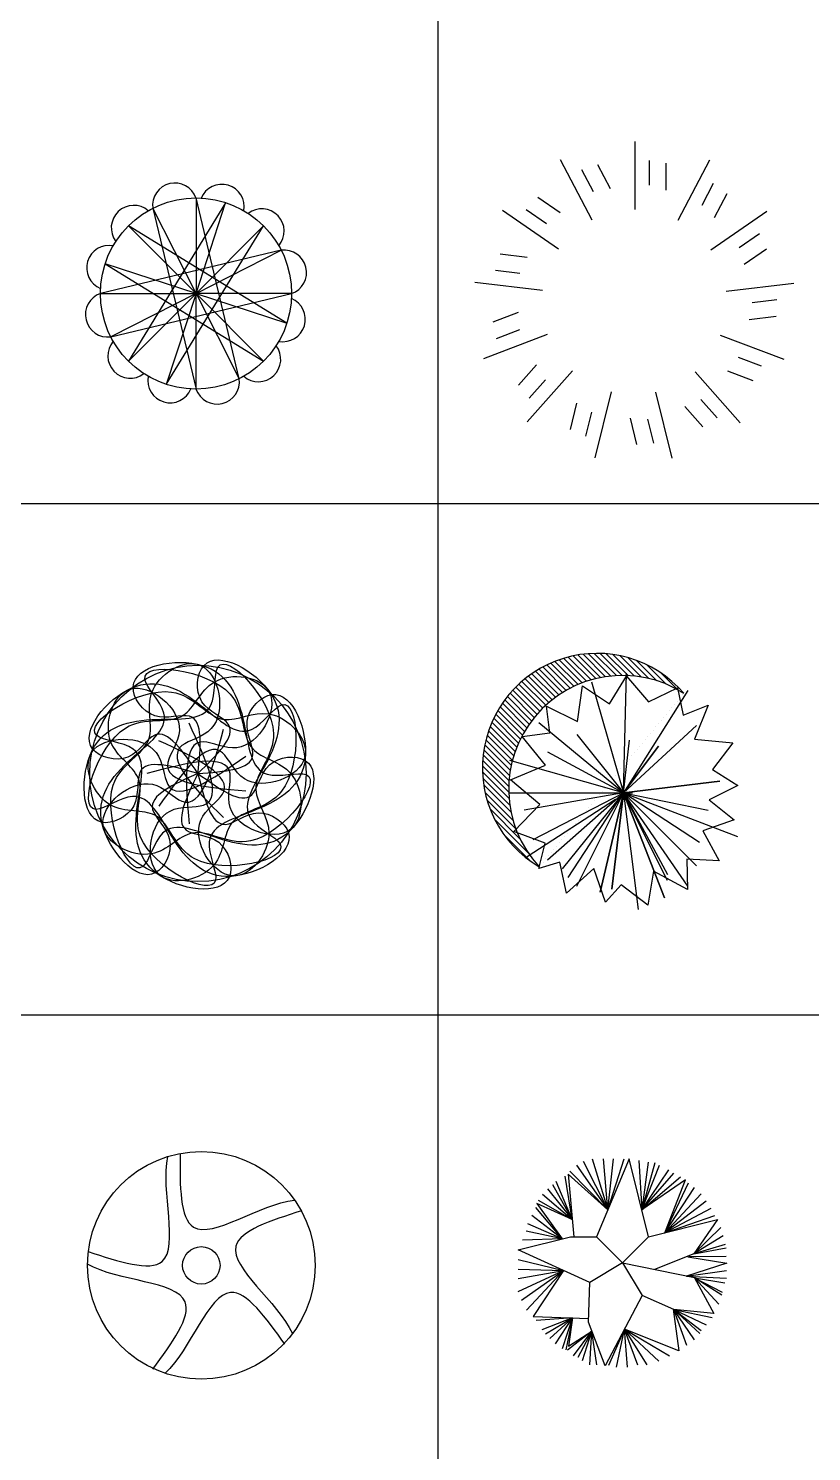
# Model space of a CAD drawing. Header units: millimetres. Extents: x -4017 to 59953, y -688 to 66564.
# Drawn here: x 48567 to 53000, y 26138 to 34195 of the extents above; entities that cross this region are included whole.
import ezdxf

# ---------------------------------------------------------------- set-up
doc = ezdxf.new("R2010")
doc.units = ezdxf.units.MM
doc.layers.add('www.cad-blocks.net', color=7, linetype='Continuous')

# ---------------------------------------------------------------- blocks, each defined once
blk = doc.blocks.new('A$C516926BB')
for p, q in [((53.3424, 38.5194), (53.3424, 0)), ((0, 22.1292), (62.4121, 22.1292)), ((0, 19.2339), (62.4121, 19.2339))]:
    blk.add_line(p, q)
blk = doc.blocks.new('A$C12FF405A')
for points in [[(0.6223, 0.6223), (0.7902, 1.1367), (0.2396, 0.2396), (0.6223, 0.6223)], [(0.6223, 0.6223), (0.8673, 0.1397), (0.6223, 1.1635), (0.6223, 0.6223)], [(0.6223, 0.6223), (0.3772, 1.1048), (0.6223, 0.0811), (0.6223, 0.6223)], [(0.6223, 0.6223), (1.1367, 0.4543), (0.2396, 1.0049), (0.6223, 0.6223)], [(0.6223, 0.6223), (0.4543, 0.1078), (1.0049, 1.0049), (0.6223, 0.6223)], [(0.6223, 0.6223), (1.1048, 0.8673), (0.0811, 0.6223), (0.6223, 0.6223)], [(0.6223, 0.6223), (0.1078, 0.7902), (1.0049, 0.2396), (0.6223, 0.6223)], [(0.6223, 0.6223), (0.1397, 0.3772), (1.1635, 0.6223), (0.6223, 0.6223)]]:
    blk.add_lwpolyline(points)
blk.add_circle((0.6223, 0.6223), 0.5412)
for centre, start, end in [((0.5028, 1.1214), 19.41319, 187.50873), ((0.7684, 1.1142), 349.41319, 157.50873), ((0.2693, 0.9948), 49.41319, 217.50873), ((0.9948, 0.9753), 319.41319, 127.50873), ((0.1303, 0.7684), 79.41319, 247.50873), ((1.1214, 0.7417), 289.41319, 97.50873), ((0.1232, 0.5028), 109.41319, 277.50873), ((1.1142, 0.4762), 259.41319, 67.50873), ((0.2498, 0.2693), 139.41319, 307.50873), ((0.9753, 0.2498), 229.41319, 37.50873), ((0.4762, 0.1303), 169.41319, 337.50873), ((0.7417, 0.1232), 199.41319, 7.50873)]:
    blk.add_arc(centre, 0.1267, start, end)
blk = doc.blocks.new('A$C49605A70')
blk.add_circle((0.4295, 0.4364), 0.4083)
for points in [[(0.4295, 0.4364), (0.2114, 0.4427), (0.1872, 0.3141), (0.0651, 0.2524), (0.0306, 0.5231), (0.275, 0.6406), (0.4778, 0.6937), (0.5048, 0.8377), (0.7148, 0.5878), (0.6475, 0.3745), (0.6976, 0.2115), (0.5606, 0.0498), (0.4399, 0.2602), (0.5224, 0.3585), (0.282, 0.5602)], [(0.4295, 0.4364), (0.5441, 0.6222), (0.4447, 0.7074), (0.4524, 0.8441), (0.7041, 0.7386), (0.6836, 0.4682), (0.6282, 0.266), (0.7394, 0.1706), (0.418, 0.1137), (0.2669, 0.2786), (0.1006, 0.3167), (0.0291, 0.5163), (0.2717, 0.5155), (0.3156, 0.395), (0.6105, 0.5023)], [(0.4295, 0.4364), (0.2584, 0.301), (0.3225, 0.187), (0.2686, 0.0612), (0.0682, 0.2464), (0.1799, 0.4934), (0.3012, 0.6645), (0.2293, 0.7922), (0.5508, 0.7358), (0.6364, 0.5291), (0.7795, 0.4364), (0.7785, 0.2245), (0.5508, 0.3081), (0.5508, 0.4364), (0.237, 0.4364)], [(0.4295, 0.4364), (0.3978, 0.6524), (0.267, 0.6538), (0.185, 0.7634), (0.4456, 0.8444), (0.6037, 0.6241), (0.6912, 0.4336), (0.8378, 0.432), (0.6282, 0.1817), (0.4064, 0.211), (0.2545, 0.1333), (0.0715, 0.2402), (0.2578, 0.3956), (0.3689, 0.3314), (0.5258, 0.6032)], [(0.4295, 0.4364), (0.6324, 0.3559), (0.6991, 0.4685), (0.835, 0.4847), (0.7748, 0.2185), (0.505, 0.1917), (0.2962, 0.2112), (0.2215, 0.0851), (0.1097, 0.3918), (0.2459, 0.5692), (0.2545, 0.7395), (0.4386, 0.8446), (0.48, 0.6056), (0.3689, 0.5414), (0.5258, 0.2697)], [(0.4295, 0.4364), (0.5332, 0.2443), (0.6566, 0.2878), (0.7711, 0.2128), (0.554, 0.0476), (0.33, 0.2005), (0.1826, 0.3496), (0.0444, 0.301), (0.1558, 0.6078), (0.3742, 0.6562), (0.4903, 0.7811), (0.6989, 0.7433), (0.5769, 0.5336), (0.4506, 0.5558), (0.3961, 0.2468)], [(0.4295, 0.4364), (0.2664, 0.5815), (0.1653, 0.4985), (0.0321, 0.5297), (0.1796, 0.7593), (0.4423, 0.6922), (0.6319, 0.6025), (0.7451, 0.6954), (0.7454, 0.369), (0.5567, 0.2488), (0.4903, 0.0917), (0.2814, 0.056), (0.3242, 0.2947), (0.4506, 0.317), (0.3961, 0.6261)], [(0.4295, 0.4364), (0.3855, 0.2227), (0.5079, 0.1766), (0.5475, 0.0455), (0.2749, 0.0586), (0.2017, 0.3196), (0.1846, 0.5286), (0.0474, 0.5802), (0.33, 0.7437), (0.5284, 0.6404), (0.6976, 0.6614), (0.8331, 0.4984), (0.6049, 0.4161), (0.5224, 0.5144), (0.282, 0.3126)], [(0.4295, 0.4364), (0.6367, 0.5051), (0.6154, 0.6343), (0.7091, 0.734), (0.8341, 0.4914), (0.6446, 0.2975), (0.4722, 0.1782), (0.496, 0.0336), (0.2132, 0.1966), (0.2035, 0.4201), (0.1006, 0.5561), (0.1741, 0.755), (0.3595, 0.5985), (0.3156, 0.4779), (0.6105, 0.3706)]]:
    blk.add_spline(points, degree=3)
blk = doc.blocks.new('A$C29612A31')
h = blk.add_hatch()
h.set_pattern_fill('ANSI31', color=256, scale=0.189, angle=90, style=0)
h.set_pattern_definition([(135, (-119.879528, 0.002583), (-0.0167053977, -0.0167053977), [])])
edge = h.paths.add_edge_path()
edge.add_arc((0.6484, 0.8018), 0.6484, 40.62303, 239.74497)
edge.add_arc((0.7935, 0.6808), 0.6445, 57.42646, 222.94154, ccw=False)
at = {"linetype": 'ByBlock'}
for p, q in [((0.617, 1.2893), (0.7992, 0.6611)), ((0.7186, 1.1643), (0.8157, 1.3206)), ((0.7992, 0.6611), (0.8155, 1.339)), ((0.8157, 1.3206), (0.9402, 1.176)), ((0.5374, 1.0641), (0.5659, 1.2668)), ((0.5659, 1.2668), (0.7186, 1.1643)), ((1.1629, 1.2397), (0.7992, 0.6611)), ((0.9402, 1.176), (1.1047, 1.2554)), ((1.1047, 1.2554), (1.1356, 1.101)), ((0.3821, 1.0006), (0.3631, 1.1507)), ((0.3631, 1.1507), (0.5374, 1.0641)), ((1.1356, 1.101), (1.278, 1.156)), ((1.278, 1.156), (1.2009, 0.9636)), ((0.7992, 0.6611), (0.3196, 1.0578)), ((0.2247, 0.98), (0.3821, 1.0006)), ((0.3569, 0.8181), (0.2247, 0.98)), ((0.5344, 0.9915), (0.7992, 0.6611)), ((0.7992, 0.6611), (1.2125, 1.0412)), ((0.3692, 0.8923), (0.7992, 0.6611)), ((0.7992, 0.6611), (0.8322, 0.9586)), ((0.7992, 0.6611), (0.9973, 0.9256)), ((0.9973, 0.9256), (0.7992, 0.6611)), ((1.2009, 0.9636), (1.4169, 0.9431)), ((1.4169, 0.9431), (1.3031, 0.7936)), ((0.7992, 0.6611), (0.1544, 0.843)), ((0.1594, 0.7344), (0.3569, 0.8181)), ((0.3257, 0.5941), (0.1594, 0.7344)), ((0.7992, 0.6611), (1.3448, 0.7271)), ((1.3448, 0.7271), (0.7992, 0.6611)), ((1.3031, 0.7936), (1.4461, 0.7017)), ((0.1544, 0.6611), (0.7992, 0.6611)), ((0.7992, 0.6611), (0.237, 0.5619)), ((0.2866, 0.3963), (0.7992, 0.6611)), ((0.3692, 0.2808), (0.7992, 0.6611)), ((0.7992, 0.6611), (0.4518, 0.2311)), ((0.4847, 0.1815), (0.7992, 0.6611)), ((0.5344, 0.1319), (0.7992, 0.6611)), ((0.7992, 0.6611), (0.6666, 0.0989)), ((0.6666, 0.0989), (0.7992, 0.6611)), ((0.7992, 0.6611), (0.7329, 0.1152)), ((0.7329, 0.1152), (0.7992, 0.6611)), ((0.7597, 0.6611), (0.8488, 0.6611)), ((0.7992, 0.6215), (0.7992, 0.7019)), ((1.047, 0.1648), (0.7992, 0.6611)), ((0.7992, 0.6611), (1.4436, 0.413)), ((0.7992, 0.6611), (1.2125, 0.2478)), ((0.7992, 0.6611), (0.8818, 0)), ((0.7992, 0.6611), (1.2785, 0.5619)), ((1.2288, 0.38), (0.7992, 0.6611)), ((0.7992, 0.6611), (1.047, 0.1982)), ((1.1629, 0.1319), (0.7992, 0.6611)), ((0.7992, 0.6611), (1.0303, 0.0659)), ((1.0303, 0.0659), (0.7992, 0.6611)), ((1.4461, 0.7017), (1.2829, 0.621)), ((0.1785, 0.4417), (0.3257, 0.5941)), ((0.2542, 0.2994), (0.7525, 0.6253)), ((1.2829, 0.621), (1.4252, 0.507)), ((1.4252, 0.507), (1.2487, 0.4456)), ((0.3556, 0.3749), (0.1785, 0.4417)), ((1.2487, 0.4456), (1.3395, 0.2752)), ((0.3198, 0.2316), (0.3556, 0.3749)), ((0.4375, 0.2687), (0.3198, 0.2316)), ((0.476, 0.0928), (0.4375, 0.2687)), ((1.3395, 0.2752), (1.1575, 0.2857)), ((1.1575, 0.2857), (1.1602, 0.1125)), ((0.6301, 0.2329), (0.476, 0.0928)), ((0.6962, 0.0421), (0.6301, 0.2329)), ((0.9678, 0.2167), (0.937, 0.024)), ((1.1602, 0.1125), (0.9678, 0.2167)), ((0.7853, 0.139), (0.6962, 0.0421)), ((0.937, 0.024), (0.7853, 0.139))]:
    blk.add_line(p, q, dxfattribs=at)
for centre, radius, start, end in [((0.6484, 0.8018), 0.6484, 40.62303, 239.74497), ((0.7935, 0.6808), 0.6445, 57.42646, 222.94154)]:
    blk.add_arc(centre, radius, start, end)
blk = doc.blocks.new('A$C374B0BB4')
for radius in [0.6445, 0.106]:
    blk.add_circle((0.6445, 0.6445), radius)
for points, knots in [([(0.0035, 0.7232), (0.1782, 0.6654), (0.5974, 0.5267), (0.4134, 1.0642), (0.4552, 1.2605)], [0, 0, 0, 0, 1.162283, 2.788881, 2.788881, 2.788881, 2.788881]), ([(0.5241, 1.2776), (0.5232, 1.0936), (0.5208, 0.653), (0.9733, 0.9916), (1.1726, 1.0138)], [0, 0, 0, 0, 1.162283, 2.782975, 2.782975, 2.782975, 2.782975]), ([(1.2123, 0.9537), (1.037, 0.8978), (0.6186, 0.7643), (1.0763, 0.4402), (1.1605, 0.2584)], [0, 0, 0, 0, 1.162283, 2.774392, 2.774392, 2.774392, 2.774392]), ([(0.3699, 0.0567), (0.4788, 0.205), (0.7397, 0.5601), (0.1743, 0.552), (0, 0.6514)], [0, 0, 0, 0, 1.162283, 2.783849, 2.783849, 2.783849, 2.783849]), ([(1.117, 0.1991), (1.0096, 0.3486), (0.7532, 0.7054), (0.5865, 0.1696), (0.4395, 0.0334)], [0, 0, 0, 0, 1.162283, 2.774904, 2.774904, 2.774904, 2.774904])]:
    blk.add_open_spline(points, degree=3, knots=knots)
blk = doc.blocks.new('A$C495B7A26')
for p, q in [((0.3303, 1.1442), (0.5068, 0.8912)), ((0.3665, 1.1661), (0.5068, 0.8912)), ((0.4186, 1.1806), (0.5068, 0.8912)), ((0.6271, 1.1795), (0.4427, 0.7379)), ((0.5068, 0.8912), (0.4819, 1.1806)), ((0.5068, 0.8912), (0.5996, 1.1806)), ((0.5068, 0.8912), (0.5385, 1.1806)), ((0.7379, 0.7379), (0.6271, 1.1795)), ((0.6833, 1.1709), (0.6994, 0.8912)), ((0.7353, 1.1612), (0.6994, 0.8912)), ((0.7738, 1.1564), (0.6994, 0.8912)), ((0.6994, 0.8912), (0.7987, 1.1442)), ((0.3055, 0.8359), (0.2149, 1.0521)), ((0.3055, 0.8359), (0.2647, 1.0812)), ((0.2818, 1.0936), (0.3145, 0.7379)), ((0.5068, 0.8912), (0.2818, 1.0936)), ((0.2918, 1.1103), (0.5068, 0.8912)), ((0.6994, 0.8912), (0.853, 1.1176)), ((0.6994, 0.8912), (0.8802, 1.0982)), ((0.6994, 0.8912), (0.9186, 1.0788)), ((0.946, 1.0615), (0.6994, 0.8912)), ((0.8304, 0.7611), (0.946, 1.0615)), ((0.138, 0.9794), (0.3055, 0.8359)), ((0.1651, 1.0109), (0.3055, 0.8359)), ((0.1946, 1.0351), (0.3055, 0.8359)), ((0.8304, 0.7611), (0.9639, 1.0449)), ((0.8304, 0.7611), (0.9978, 1.0182)), ((1.0363, 0.9818), (0.8304, 0.7611)), ((0.2485, 0.7262), (0.0995, 0.9042)), ((0.1056, 0.9273), (0.2485, 0.7262)), ((0.3055, 0.8359), (0.1056, 0.9273)), ((0.1131, 0.9454), (0.3055, 0.8359)), ((1.0634, 0.9406), (0.8304, 0.7611)), ((1.0906, 0.8994), (0.8304, 0.7611)), ((0.2485, 0.7262), (0.0543, 0.8121)), ((0.2485, 0.7262), (0.0769, 0.8582)), ((0.7379, 0.7379), (1.1273, 0.8355)), ((0.8304, 0.7611), (1.1132, 0.8582)), ((1.1273, 0.8355), (0.9933, 0.6424)), ((0, 0.6641), (0.2952, 0.7379)), ((0.2485, 0.7262), (0.0249, 0.72)), ((0.2485, 0.7262), (0.0452, 0.7709)), ((0.2952, 0.7379), (0.4427, 0.7379)), ((0.4427, 0.7379), (0.5903, 0.5903)), ((0.5903, 0.5903), (0.7379, 0.7379)), ((1.1471, 0.7903), (0.9933, 0.6424)), ((1.1607, 0.7442), (0.9933, 0.6424)), ((0.4058, 0.4796), (0, 0.6641)), ((1.1721, 0.6957), (0.9933, 0.6424)), ((0.9933, 0.6424), (1.1766, 0.6764)), ((0, 0.6109), (0.2565, 0.5475)), ((0.5903, 0.5903), (0.4058, 0.4796)), ((0.5903, 0.5903), (0.701, 0.4058)), ((0.9978, 0.5067), (0.5909, 0.5893)), ((0.9933, 0.6424), (0.771, 0.5527)), ((1.1806, 0.5891), (0.952, 0.516)), ((0.9602, 0.6259), (1.1806, 0.5891)), ((1.1766, 0.6278), (0.9662, 0.6255)), ((0, 0.5551), (0.2565, 0.5475)), ((0, 0.4291), (0.2565, 0.5475)), ((0, 0.5018), (0.2565, 0.5475)), ((0.0181, 0.3806), (0.2565, 0.5475)), ((0.0475, 0.3224), (0.2565, 0.5475)), ((0.2565, 0.5475), (0.0838, 0.2872)), ((0.952, 0.516), (1.1788, 0.5479)), ((0.952, 0.516), (1.1788, 0.5042)), ((1.1358, 0.3563), (0.9978, 0.5067)), ((1.1517, 0.4072), (0.9978, 0.5067)), ((0.9978, 0.5067), (1.1539, 0.4242)), ((0.9978, 0.5067), (1.1698, 0.4776)), ((0.9978, 0.5067), (1.1071, 0.305)), ((0.3982, 0.2545), (0.4058, 0.4796)), ((0.701, 0.4058), (0.4916, 0.0083)), ((0.8802, 0.3273), (0.701, 0.4058)), ((0.8763, 0.329), (0.9088, 0.0933)), ((0.8802, 0.3273), (1.0634, 0.24)), ((0.8802, 0.3273), (1.0974, 0.2812)), ((1.1071, 0.305), (0.8802, 0.3273)), ((0.9978, 0.1551), (0.8802, 0.3273)), ((0.9548, 0.1236), (0.8802, 0.3273)), ((1.0272, 0.1915), (0.8802, 0.3273)), ((0.8802, 0.3273), (1.0363, 0.2085)), ((0.0838, 0.2872), (0.3989, 0.2762)), ((0.3078, 0.2794), (0.1018, 0.2642)), ((0.3078, 0.2794), (0.1335, 0.2109)), ((0.1538, 0.1891), (0.3078, 0.2794)), ((0.1787, 0.1624), (0.3078, 0.2794)), ((0.2104, 0.1333), (0.3078, 0.2794)), ((0.2511, 0.1067), (0.3078, 0.2794)), ((0.3078, 0.2794), (0.2693, 0.0994)), ((0.3078, 0.2794), (0.2851, 0.1187)), ((0.4916, 0.0083), (0.3982, 0.2545)), ((0.4172, 0.2045), (0.2783, 0.0969)), ((0.2851, 0.1187), (0.4172, 0.2045)), ((0.3122, 0.0654), (0.4172, 0.2045)), ((0.4172, 0.2045), (0.3371, 0.0558)), ((0.3643, 0.0388), (0.4172, 0.2045)), ((0.405, 0.0145), (0.4172, 0.2045)), ((0.4457, 0.0145), (0.4172, 0.2045)), ((0.6006, 0.2152), (0.5114, 0.0097)), ((0.5566, 0), (0.6006, 0.2152)), ((0.6006, 0.2152), (0.7286, 0.0145)), ((0.6765, 0.0121), (0.6006, 0.2152)), ((0.6006, 0.2152), (0.7964, 0.0339)), ((0.6177, 0), (0.6006, 0.2152)), ((0.6006, 0.2152), (0.8553, 0.0654)), ((0.9088, 0.0933), (0.6006, 0.2152))]:
    blk.add_line(p, q)
blk = doc.blocks.new('A$C6CEE5B7C')
for p, q in [((0.906, 1.7931), (0.906, 1.4078)), ((0.483, 1.6907), (0.662, 1.3495)), ((0.6037, 1.6333), (0.6689, 1.5091)), ((0.6947, 1.6634), (0.7661, 1.5273)), ((0.9862, 1.6861), (0.9862, 1.5459)), ((1.0808, 1.6705), (1.0808, 1.5169)), ((1.3281, 1.6872), (1.1491, 1.3461)), ((1.3495, 1.5552), (1.2843, 1.4311)), ((0.3562, 1.4776), (0.4826, 1.3904)), ((1.4259, 1.4974), (1.3545, 1.3614)), ((0.156, 1.4034), (0.4731, 1.1846)), ((0.2896, 1.4087), (0.405, 1.329)), ((1.6527, 1.3972), (1.3356, 1.1784)), ((1.6102, 1.2705), (1.4949, 1.1908)), ((0.1428, 1.1559), (0.2953, 1.1373)), ((1.6511, 1.1838), (1.5247, 1.0965)), ((0.1158, 1.0639), (0.255, 1.047)), ((0, 0.9971), (0.3825, 0.9507)), ((1.8054, 0.9897), (1.4229, 0.9432)), ((1.7088, 0.8971), (1.5697, 0.8802)), ((0.1033, 0.7717), (0.247, 0.8262)), ((0.1222, 0.6778), (0.2533, 0.7275)), ((1.7047, 0.8014), (1.5522, 0.7829)), ((0.0507, 0.5648), (0.4109, 0.7015)), ((1.7511, 0.5578), (1.3909, 0.6944)), ((1.6227, 0.5207), (1.4916, 0.5705)), ((0.2469, 0.4133), (0.3488, 0.5283)), ((0.2964, 0.2056), (0.5519, 0.494)), ((1.5024, 0.2007), (1.2469, 0.489)), ((1.5745, 0.4379), (1.4309, 0.4923)), ((0.3073, 0.3389), (0.4003, 0.4438)), ((0.681, 0.0018), (0.7732, 0.3759)), ((1.1162, 0), (1.024, 0.3741)), ((1.3714, 0.2275), (1.2785, 0.3325)), ((0.5406, 0.1626), (0.5774, 0.3118)), ((0.6287, 0.1248), (0.6622, 0.261)), ((1.2903, 0.1765), (1.1884, 0.2915)), ((0.9171, 0.0772), (0.8804, 0.2264)), ((1.0127, 0.0846), (0.9792, 0.2208))]:
    blk.add_line(p, q)

msp = doc.modelspace()

# ---------------------------------------------------------------- block references
for name, p, xscale, yscale, zscale in [('A$C6CEE5B7C', (51094.1, 31761.9), 1000, 1000, 1000), ('A$C12FF405A', (48892.8, 32071.6), 1000, 1000, 1000), ('A$C29612A31', (51136.4, 29206.5), 1000, 1000, 1000), ('A$C49605A70', (48881.8, 29322.1), 1500, 1500, 1500), ('A$C374B0BB4', (48900.7, 26547.4), 1000, 1000, 1000), ('A$C495B7A26', (51339.4, 26615.1), 1000, 1000, 1000)]:
    msp.add_blockref(name, p, dxfattribs=dict(xscale=xscale, yscale=yscale, zscale=zscale))
at = {"layer": 'www.cad-blocks.net', "color": 155, "true_color": 0x546d8e, "xscale": 1000, "yscale": 1000, "zscale": 1000}
msp.add_blockref('A$C516926BB', (-2458.7, 9375.6), dxfattribs=at)

doc.saveas('drawing.dxf')
